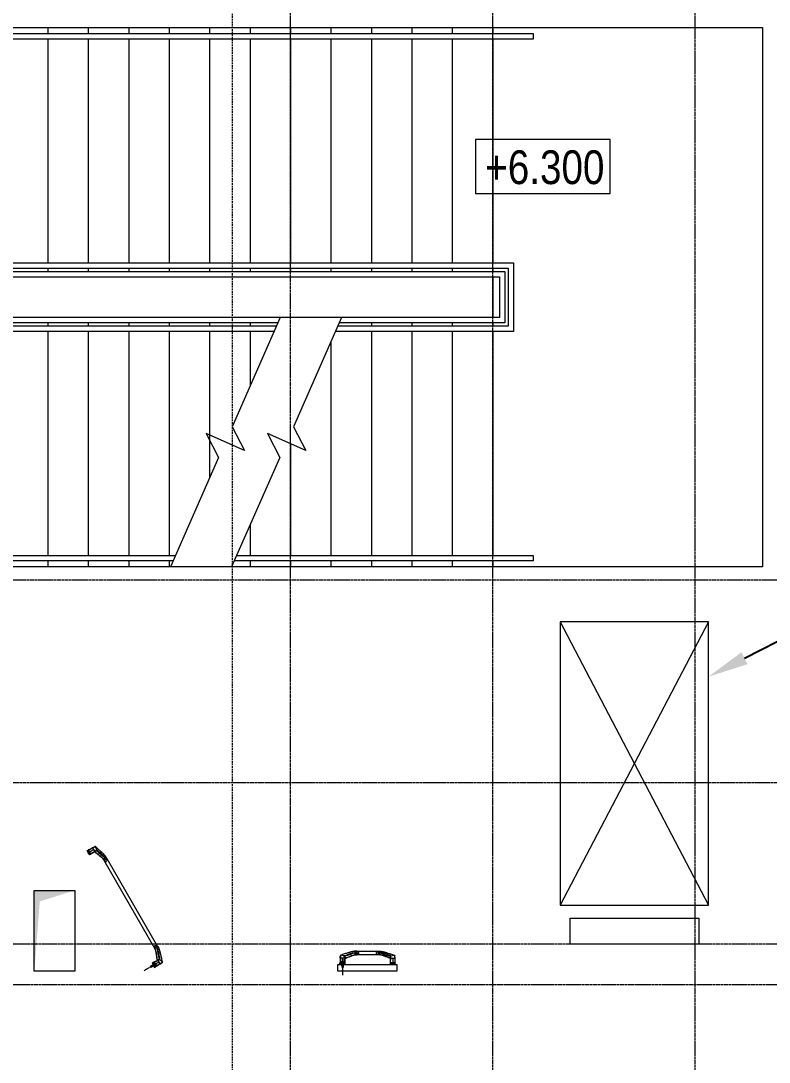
# Model space of a CAD drawing. Header units: millimetres. Extents: x -231292 to 573618, y -153144 to 564035.
# Drawn here: x -161675 to -156125, y 166621 to 174345 of the extents above; entities that cross this region are included whole.
import ezdxf
from ezdxf import colors
from ezdxf.entities.mleader import LeaderData, LeaderLine
from ezdxf.enums import TextEntityAlignment as Align
from ezdxf.math import Vec2, Vec3

# ---------------------------------------------------------------- set-up
doc = ezdxf.new("R2010")
doc.units = ezdxf.units.MM
for name, pattern in [('CENTER2', [28.575, 19.05, -3.175, 3.175, -3.175]), ('CENTERLINE', [30, 12, -1.5, 3, -1.5, 12]), ('DASHED', [19.05, 12.7, -6.35]), ('HIDDEN', [9.525, 6.35, -3.175])]:
    doc.linetypes.add(name, pattern=pattern)
doc.layers.get('0').update_dxf_attribs({"color": 250})
for name, color, linetype, lineweight in [('АИ_Текст', 250, 'Continuous', 13), ('АР_Двери_внутренние_антипаника', 250, 'Continuous', 0), ('АР_Отметка', 7, 'Continuous', 13), ('АР_Разрезы марка', 250, 'Continuous', 13), ('АР_Ф_ЛК', 250, 'Continuous', 5), ('ОВ_Шахты', 250, 'Continuous', 5), ('РД_Оси_100', 250, 'Continuous', 0), ('ТХ_Оборудование', 250, 'Continuous', 9)]:
    doc.layers.add(name, color=color, linetype=linetype, lineweight=lineweight)
doc.layers.add('АР_Делит', color=250, linetype='Continuous', lineweight=0, plot=False)
doc.styles.add('Arial_Narrow_08', font='ARIALN.TTF', dxfattribs={"width": 0.8})
doc.styles.add('style1', font='ARIALN.TTF')

# ---------------------------------------------------------------- blocks, each defined once
blk = doc.blocks.new('СОШ_2200_АР_ОСИ_М100_28.05.24')
at = {"layer": 'РД_Оси_100', "linetype": 'CENTER2'}
for p, q in [((63600, -6155), (63600, 139938.679)), ((65100, -6155), (65100, 139938.679)), ((62100, -6155), (62100, 73302.739)), ((71363.995, 15000), (33000, 15000)), ((33000, 13500), (85055, 13500))]:
    blk.add_line(p, q, dxfattribs=at)
for points in [[(85055, 12300), (33500, 12300), (33000, 12450)], [(85055, 12000), (33500, 12000), (33000, 11850)]]:
    blk.add_lwpolyline(points, dxfattribs=at)
blk = doc.blocks.new('otv')
at = {"linetype": 'Continuous'}
blk.add_lwpolyline([(0, -1), (0, 0), (1, 0), (1, -1)], close=True, dxfattribs=at)
blk.add_solid([(0, -1), (0, 0), (0.135, -0.137), (1, 0)], dxfattribs=at)
blk = doc.blocks.new('ЛК_4000х8500_2эт')
at = {"color": 5}
for points in [[(6300, 3915), (2100, 3915), (2100, 3955), (6600, 3955), (6600, 3915), (6300, 3915)], [(3928.6, 45), (2100, 45), (2100, 85), (3946.2, 85)], [(4401.1, 85), (6600, 85), (6600, 45), (4383.4, 45)]]:
    blk.add_lwpolyline(points, dxfattribs=at)
at = {"layer": 'АР_Делит'}
blk.add_lwpolyline([(-200, 4000), (8300, 4000), (8300, 0), (-200, 0)], close=True, dxfattribs=at)
at = {"layer": 'АР_Ф_ЛК', "color": 5}
for p, q in [((2400, 4000), (2400, 3955)), ((2700, 4000), (2700, 3955)), ((3000, 4000), (3000, 3955)), ((3300, 4000), (3300, 3955)), ((3600, 4000), (3600, 3955)), ((3900, 4000), (3900, 3955)), ((4200, 4000), (4200, 3955)), ((4500, 4000), (4500, 3955)), ((4800, 4000), (4800, 3955)), ((5100, 4000), (5100, 3955)), ((5400, 4000), (5400, 3955)), ((5700, 4000), (5700, 3955)), ((6000, 4000), (6000, 3955)), ((6300, 4000), (6300, 3955)), ((2400, 3915), (2400, 2255)), ((2700, 3915), (2700, 2255)), ((3000, 3915), (3000, 2255)), ((3300, 3915), (3300, 2255)), ((3600, 3915), (3600, 2255)), ((3900, 3915), (3900, 2255)), ((4200, 3915), (4200, 2255)), ((4500, 3915), (4500, 2255)), ((4800, 3915), (4800, 2255)), ((5100, 3915), (5100, 2255)), ((5400, 3915), (5400, 2255)), ((5700, 3915), (5700, 2255)), ((6000, 3915), (6000, 2255)), ((6300, 3915), (6300, 2255)), ((2400, 2215), (2400, 2190)), ((2700, 2215), (2700, 2190)), ((3000, 2215), (3000, 2190)), ((3300, 2215), (3300, 2190)), ((3600, 2215), (3600, 2190)), ((3900, 2215), (3900, 2190)), ((4200, 2215), (4200, 2190)), ((4500, 2215), (4500, 2190)), ((4800, 2215), (4800, 2190)), ((5100, 2215), (5100, 2190)), ((5400, 2215), (5400, 2190)), ((5700, 2215), (5700, 2190)), ((6000, 2215), (6000, 2190)), ((6300, 2215), (6300, 2190)), ((2400, 2150), (2400, 1850)), ((6300, 2150), (6300, 1850)), ((2400, 1810), (2400, 1785)), ((2700, 1810), (2700, 1785)), ((3000, 1810), (3000, 1785)), ((3300, 1810), (3300, 1785)), ((3600, 1810), (3600, 1785)), ((3900, 1810), (3900, 1785)), ((4200, 1810), (4200, 1785)), ((4500, 1810), (4500, 1785)), ((5400, 1810), (5400, 1785)), ((5700, 1810), (5700, 1785)), ((6000, 1810), (6000, 1785)), ((6300, 1810), (6300, 1785)), ((2400, 1745), (2400, 85)), ((2700, 1745), (2700, 85)), ((3000, 1745), (3000, 85)), ((3300, 1745), (3300, 85)), ((3600, 1745), (3600, 85)), ((3900, 1745), (3900, 85)), ((4200, 1745), (4200, 660.7)), ((4500, 1745), (4500, 1341.4)), ((5400, 1745), (5400, 85)), ((5700, 1745), (5700, 85)), ((6000, 1745), (6000, 85)), ((6300, 1745), (6300, 85)), ((5100, 1670.8), (5100, 85)), ((4800, 912.3), (4800, 85)), ((4500, 309.5), (4500, 85)), ((2400, 45), (2400, 0)), ((2700, 45), (2700, 0)), ((3000, 45), (3000, 0)), ((3300, 45), (3300, 0)), ((3600, 45), (3600, 0)), ((3900, 45), (3900, 0)), ((4500, 45), (4500, 0)), ((4800, 45), (4800, 0)), ((5100, 45), (5100, 0)), ((5400, 45), (5400, 0)), ((5700, 45), (5700, 0)), ((6000, 45), (6000, 0)), ((6300, 45), (6300, 0))]:
    blk.add_line(p, q, dxfattribs=at)
at = {"layer": 'АР_Ф_ЛК'}
for points in [[(6300, 3085, 0, 150, 0), (5833.8, 3085, 0, 0, 0), (2400, 3085, 0, 0, 0)], [(2400, 915, 0, 150, 0), (2866.2, 915, 0, 0, 0), (4200, 915, 0, 0, 0)], [(4921.5, 915, 0, 150, 0), (5387.8, 915, 0, 0, 0), (6300, 915, 0, 0, 0)]]:
    blk.add_lwpolyline(points, format="xyseb", dxfattribs=at)
at = {"layer": 'АР_Ф_ЛК', "color": 5}
for points in [[(4677.9, 1745), (2245, 1745), (2245, 2255), (6455, 2255), (6455, 1745), (5132.7, 1745)], [(4695.5, 1785), (2285, 1785), (2285, 2215), (6415, 2215), (6415, 1785), (5150.3, 1785)], [(4706.5, 1810), (2310, 1810), (2310, 2190), (6390, 2190), (6390, 1810), (5161.3, 1810)]]:
    blk.add_lwpolyline(points, dxfattribs=at)
for points in [[(2350, 2150), (6350, 2150), (6350, 1850), (2350, 1850)], [(2400, 2150), (6300, 2150), (6300, 1850), (2400, 1850)]]:
    blk.add_lwpolyline(points, close=True, dxfattribs=at)
at = {"layer": 'АР_Ф_ЛК', "lineweight": 0}
for points in [[(4724.2, 1850), (4366.9, 1039.4), (4459.5, 862), (4173.5, 988), (4266.1, 810.6), (3908.8, 0)], [(5179, 1850), (4821.7, 1039.4), (4914.3, 862), (4628.3, 988), (4720.9, 810.6), (4363.6, 0)]]:
    blk.add_lwpolyline(points, dxfattribs=at)
blk = doc.blocks.new('Отметка_план')
at = {"color": 7}
blk.add_lwpolyline([(0, 0), (10, 0), (10, 4), (0, 4)], close=True, dxfattribs=at)
at = {"style": 'Arial_Narrow_08', "width": 0.8}
blk.add_attdef('OTMG', text='', height=2.5, dxfattribs=at).set_placement((9.062, 0.702), align=Align.RIGHT)
blk = doc.blocks.new('UUNEW01NEW00')
at = {"layer": 'АР_Двери_внутренние_антипаника', "color": 1, "linetype": 'Continuous'}
for p, q in [((-9.3, 0.2), (-14.4, -1.5)), ((-9.2, 0.8), (-9.3, 0.2)), ((-9.3, -0.1), (-9.3, 0.2)), ((-9.2, 0.2), (-9.3, 0.2)), ((-9.1, 1), (-9.2, 0.8)), ((-8.9, 0.5), (-9.2, 0.2)), ((-9.1, 19.3), (-8.9, 19.4)), ((-9.1, 19.3), (-9, 18.8)), ((-9, 1.2), (-9.1, 1)), ((-9, 18.8), (-8.8, 18.6)), ((-8.8, 1.3), (-9, 1.2)), ((-8.9, 19.4), (-8.5, 19.5)), ((-8.7, 0.8), (-8.9, 0.5)), ((-8.8, 18.6), (-8.6, 18.4)), ((-8.6, 0.9), (-8.7, 0.8)), ((-8.6, 18.4), (-8.4, 18.2)), ((-8.6, 1), (-8.6, 0.9)), ((-8.5, 1), (-8.6, 1)), ((-8.5, 19.5), (-8.2, 19.5)), ((-8.4, 0.8), (-8.5, 1.5)), ((-8.4, 1.3), (-8.5, 1)), ((-8.4, 18.2), (-8.1, 18.1)), ((-8.4, 1.4), (-8.4, 0.4)), ((-8.3, 0.5), (-8.4, 0.8)), ((-8.4, 0.4), (-8.4, -0.4)), ((-8.4, 0.4), (-8.3, 0.4)), ((-8.1, 0.2), (-8.3, 0.5)), ((-8.2, 19.5), (-7.8, 19.6)), ((-8.1, 18.1), (-7.6, 18)), ((-7.8, 0.1), (-8.1, 0.2)), ((-7.8, 19.6), (-7.5, 19.6)), ((-7.4, 0), (-7.8, 0.1)), ((-7.5, 18.3), (-7.6, 18.2)), ((-7.6, 18.2), (-7.6, 18)), ((-7.6, 18), (-7.6, 16.2)), ((-7.6, 16.2), (-7.6, 14.1)), ((-7.6, 14.1), (-7.6, 12.2)), ((-7.6, 12.2), (-7.6, 9.8)), ((-7.6, 9.8), (-7.6, 7.8)), ((-7.6, 7.8), (-7.6, 6.2)), ((-7.6, 6.2), (-7.6, 4.7)), ((-7.6, 4.7), (-7.5, 3.2)), ((-7.5, 19.6), (-7.1, 19.6)), ((-7.4, 18.3), (-7.5, 18.3)), ((-7.5, 3.2), (-7.5, 1.6)), ((-7.5, 1.6), (-7.4, 0)), ((-7.5, 0), (-7.5, 0)), ((-7.5, 0), (-7.3, 0)), ((-7.3, 18.3), (-7.4, 18.3)), ((-7.4, 0), (7.4, 0)), ((-7.2, 18.3), (-7.3, 18.3)), ((-7.3, 0), (7.3, 0)), ((-7.1, 18.3), (-7.2, 18.3)), ((-7.1, 24), (-7.1, 19.6)), ((-7.1, 19.6), (7.1, 19.6)), ((-7.1, 19.6), (-7.1, 18.3)), ((7.1, 18.3), (-7.1, 18.3)), ((-3.5, 16), (-4.6, 16.4)), ((-4.6, 16.4), (-4.6, 16.3)), ((-3.5, 15.9), (-4.6, 16.3)), ((-4.6, 16.3), (-3.8, 14.8)), ((-3.8, 14.8), (-3.3, 14.8)), ((-3, 14.7), (-3.8, 14.7)), ((-3.8, 14.7), (-3.8, 14.6)), ((-3, 14.6), (-3.8, 14.6)), ((-3.8, 14.6), (-3.8, 13.7)), ((-3.8, 13.7), (-3, 13.7)), ((-3.3, 14.8), (-3.6, 15.5)), ((-3.6, 15.5), (-2.7, 15.3)), ((-3.3, 14.9), (-3.6, 15.5)), ((-2.3, 15.7), (-3.5, 16)), ((-2.3, 15.6), (-3.5, 15.9)), ((-3.1, 14.4), (-3.4, 14.4)), ((-3.4, 14.4), (-3.4, 13.9)), ((-3.4, 14), (-3.1, 14)), ((-3.4, 13.9), (-3.1, 13.9)), ((-3.3, 14.9), (-3.3, 14.8)), ((-3, 14.4), (-3.1, 14.4)), ((-3.1, 14), (-3.1, 13.9)), ((-3.1, 14), (-3, 14)), ((-3.1, 13.9), (-3, 13.9)), ((-3, 14.7), (-3, 14.6)), ((-2.9, 14.7), (-3, 14.7)), ((-2.9, 14.6), (-3, 14.6)), ((-2.9, 14.4), (-3, 14.4)), ((-3, 14.4), (-3, 14.4)), ((-3, 14.4), (-3, 14.4)), ((-3, 14), (-3, 14)), ((-3, 14), (-3, 14)), ((-3, 14), (-2.9, 14)), ((-3, 13.9), (-3, 13.9)), ((-3, 13.9), (-3, 13.9)), ((-3, 13.9), (-2.9, 13.9)), ((-3, 13.7), (-2.9, 13.7)), ((-2.8, 14.7), (-2.9, 14.7)), ((-2.9, 14.7), (-2.9, 14.7)), ((-2.8, 14.5), (-2.9, 14.6)), ((-2.9, 14.6), (-2.9, 14.6)), ((-2.9, 14.3), (-2.9, 14.4)), ((-2.9, 14.3), (-2.9, 14.3)), ((-2.9, 14.3), (-2.9, 14.3)), ((-2.9, 14.3), (-2.9, 14.3)), ((-2.9, 14), (-2.9, 14.3)), ((-2.9, 14.1), (-2.9, 14)), ((-2.9, 14), (-2.9, 14.1)), ((-2.9, 14.1), (-2.9, 14.1)), ((-2.9, 14.1), (-2.9, 14.1)), ((-2.9, 14.1), (-2.9, 14.1)), ((-2.9, 14), (-2.9, 14)), ((-2.9, 13.9), (-2.9, 14)), ((-2.9, 14), (-2.9, 14)), ((-2.9, 14), (-2.9, 14)), ((-2.9, 13.9), (-2.9, 13.9)), ((-2.9, 13.9), (-2.9, 13.9)), ((-2.9, 13.7), (-2.8, 13.7)), ((-2.7, 14.6), (-2.8, 14.7)), ((-2.7, 14.5), (-2.8, 14.5)), ((-2.8, 13.7), (-2.8, 13.8)), ((-2.8, 13.8), (-2.7, 13.8)), ((-2.7, 15.3), (-1.7, 15.1)), ((-2.6, 14.6), (-2.7, 14.6)), ((-2.6, 14.5), (-2.7, 14.5)), ((-2.7, 13.8), (-2.6, 13.8)), ((-2.6, 14.5), (-2.6, 14.6)), ((-2.6, 14.6), (-2.6, 14.6)), ((-2.6, 14.4), (-2.6, 14.5)), ((-2.5, 14.5), (-2.6, 14.5)), ((-2.5, 14.4), (-2.6, 14.4)), ((-2.6, 14.4), (-2.6, 14.4)), ((-2.6, 13.8), (-2.6, 13.9)), ((-2.6, 13.9), (-2.5, 13.9)), ((-2.5, 14.4), (-2.5, 14.5)), ((-2.5, 14.4), (-2.5, 14.3)), ((-2.5, 14.3), (-2.5, 14.4)), ((-2.5, 14), (-2.5, 14.3)), ((-2.5, 13.9), (-2.5, 14)), ((-1, 15.5), (-2.3, 15.7)), ((-1, 15.4), (-2.3, 15.6)), ((-2.2, 14.5), (-2.3, 14.5)), ((-2.3, 14.5), (-2.3, 14.4)), ((-2.3, 14.4), (-2.3, 14.3)), ((-2.2, 14.4), (-2.3, 14.4)), ((-2.3, 14.4), (-2.3, 14.3)), ((-2.3, 14.3), (-2.3, 14)), ((-2.3, 14), (-2.3, 13.9)), ((-2.3, 13.9), (-2.3, 13.9)), ((-2.3, 13.9), (-2.2, 13.8)), ((-2.1, 14.6), (-2.2, 14.6)), ((-2.2, 14.6), (-2.2, 14.5)), ((-2.1, 14.5), (-2.2, 14.5)), ((-2.2, 14.5), (-2.2, 14.4)), ((-2.2, 13.8), (-2.2, 13.8)), ((-2.2, 13.8), (-2.1, 13.8)), ((-2, 14.7), (-2.1, 14.6)), ((-2, 14.6), (-2.1, 14.5)), ((-2.1, 14.6), (-2.1, 14.6)), ((-2.1, 14.5), (-2.1, 14.5)), ((-2.1, 13.8), (-2, 13.7)), ((-1.9, 14.7), (-2, 14.7)), ((-1.9, 14.6), (-2, 14.6)), ((-2, 13.7), (-2, 13.7)), ((-2, 13.7), (-1.9, 13.7)), ((-1.8, 14.7), (-1.9, 14.7)), ((-1.8, 14.6), (-1.9, 14.6)), ((-1.8, 14.4), (-1.9, 14.4)), ((-1.9, 14.4), (-1.9, 14.3)), ((-1.9, 14.3), (-1.9, 14)), ((-1.9, 14.3), (-1.9, 14.3)), ((-1.9, 14.3), (-1.9, 14.3)), ((-1.9, 14.3), (-1.9, 14.3)), ((-1.9, 14.1), (-1.9, 14.1)), ((-1.9, 14.1), (-1.9, 14.1)), ((-1.9, 14.1), (-1.9, 14.1)), ((-1.9, 14.1), (-1.8, 14)), ((-1.9, 14), (-1.9, 14)), ((-1.9, 14), (-1.9, 14)), ((-1.9, 14), (-1.9, 13.9)), ((-1.9, 13.9), (-1.8, 13.9)), ((-1.9, 13.7), (-1.8, 13.7)), ((-1.8, 14.7), (-1.8, 14.6)), ((-1.5, 14.7), (-1.8, 14.7)), ((-1.5, 14.6), (-1.8, 14.6)), ((-1.7, 14.4), (-1.8, 14.4)), ((-1.8, 14.4), (-1.8, 14.4)), ((-1.8, 14.4), (-1.8, 14.4)), ((-1.8, 14), (-1.8, 14)), ((-1.8, 14), (-1.8, 14)), ((-1.8, 14), (-1.7, 14)), ((-1.8, 13.9), (-1.8, 13.9)), ((-1.8, 13.9), (-1.8, 13.9)), ((-1.8, 13.9), (-1.7, 13.9)), ((-1.8, 13.7), (-1.5, 13.7)), ((-1.7, 15.1), (-0.7, 15)), ((-1.7, 14.4), (-1.7, 14.4)), ((-1.6, 14.4), (-1.7, 14.4)), ((-1.7, 14), (-1.7, 13.9)), ((-1.7, 14), (-1.7, 14)), ((-1.7, 14), (-1.6, 14)), ((-1.7, 13.9), (-1.6, 13.9)), ((-1.7, 13.9), (-1.7, 13.9)), ((-1.5, 14.4), (-1.6, 14.4)), ((-1.6, 14.4), (-1.6, 14.4)), ((-1.6, 14), (-1.6, 13.9)), ((-1.6, 14), (-1.6, 14)), ((-1.6, 14), (-1.5, 14)), ((-1.6, 13.9), (-1.6, 13.9)), ((-1.6, 13.9), (-1.5, 13.9)), ((-1.5, 14.7), (-1.5, 14.6)), ((-1.4, 14.7), (-1.5, 14.7)), ((-1.4, 14.6), (-1.5, 14.6)), ((-1.4, 14.3), (-1.5, 14.4)), ((-1.5, 14.4), (-1.5, 14.4)), ((-1.5, 14.4), (-1.5, 14.4)), ((-1.5, 14), (-1.4, 14.1)), ((-1.5, 14), (-1.5, 14)), ((-1.5, 14), (-1.5, 14)), ((-1.5, 14), (-1.5, 14)), ((-1.5, 13.9), (-1.5, 13.9)), ((-1.5, 13.9), (-1.5, 13.9)), ((-1.5, 13.9), (-1.5, 13.9)), ((-1.5, 13.9), (-1.4, 13.9)), ((-1.5, 13.7), (-1.4, 13.7)), ((-1.3, 14.7), (-1.4, 14.7)), ((-1.3, 14.6), (-1.4, 14.6)), ((-1.4, 14.3), (-1.4, 14.3)), ((-1.4, 14.3), (-1.4, 14.3)), ((-1.4, 14.3), (-1.4, 14.3)), ((-1.4, 14), (-1.4, 14.3)), ((-1.4, 14.1), (-1.4, 14)), ((-1.4, 14.1), (-1.4, 14.1)), ((-1.4, 14.1), (-1.4, 14.1)), ((-1.4, 14.1), (-1.4, 14.1)), ((-1.4, 13.9), (-1.4, 14)), ((-1.4, 14), (-1.4, 14)), ((-1.4, 14), (-1.4, 14)), ((-1.4, 13.7), (-1.3, 13.7)), ((-1.2, 14.6), (-1.3, 14.7)), ((-1.3, 14.7), (-1.3, 14.7)), ((-1.3, 14.5), (-1.3, 14.6)), ((-1.2, 14.5), (-1.3, 14.5)), ((-1.3, 13.7), (-1.2, 13.8)), ((-1.1, 14.6), (-1.2, 14.6)), ((-1.1, 14.5), (-1.2, 14.5)), ((-1.2, 13.8), (-1.2, 13.8)), ((-1.2, 13.8), (-1.1, 13.8)), ((-1.1, 14.5), (-1.1, 14.6)), ((-1.1, 14.6), (-1.1, 14.6)), ((-1.1, 14.4), (-1.1, 14.5)), ((-1, 14.5), (-1.1, 14.5)), ((-1, 14.4), (-1.1, 14.4)), ((-1.1, 14.4), (-1.1, 14.4)), ((-1.1, 13.8), (-1.1, 13.9)), ((-1.1, 13.9), (-1, 13.9)), ((0, 16.5), (-1, 15.5)), ((0, 16.4), (-1, 15.4)), ((-1, 15.5), (-1, 15.4)), ((-1, 14.4), (-1, 14.5)), ((-1, 14.3), (-1, 14.4)), ((-1, 14.4), (-1, 14.3)), ((-1, 14), (-1, 14.3)), ((-1, 13.9), (-1, 14)), ((0, 14.7), (-0.8, 14.7)), ((-0.8, 14.7), (-0.8, 14.6)), ((0, 14.6), (-0.8, 14.6)), ((-0.8, 14.6), (-0.8, 13.7)), ((-0.8, 13.7), (-0.4, 13.7)), ((-0.7, 15), (0, 15.7)), ((-0.1, 14.4), (-0.4, 14.4)), ((-0.4, 14.4), (-0.4, 14.2)), ((-0.4, 14.3), (-0.1, 14.3)), ((-0.4, 14.2), (-0.1, 14.2)), ((-0.4, 14.1), (-0.2, 14.1)), ((-0.4, 13.7), (-0.4, 14.1)), ((-0.2, 14.1), (0, 13.7)), ((0, 14.4), (-0.1, 14.4)), ((-0.1, 14.4), (-0.1, 14.4)), ((-0.1, 14.4), (-0.1, 14.4)), ((-0.1, 14.3), (-0.1, 14.2)), ((-0.1, 14.3), (-0.1, 14.3)), ((-0.1, 14.3), (-0.1, 14.3)), ((-0.1, 14.3), (0, 14.3)), ((-0.1, 14.2), (-0.1, 14.2)), ((-0.1, 14.2), (-0.1, 14.2)), ((-0.1, 14.2), (0, 14.2)), ((0, 16.5), (0, 16.4)), ((1, 15.5), (0, 16.5)), ((1, 15.4), (0, 16.4)), ((0, 15.7), (0.7, 15)), ((0, 14.7), (0, 14.6)), ((0.1, 14.7), (0, 14.7)), ((0.1, 14.6), (0, 14.6)), ((0, 14.3), (0, 14.4)), ((0, 14.4), (0, 14.4)), ((0, 14.3), (0, 14.4)), ((0, 14.4), (0, 14.4)), ((0, 14.4), (0, 14.4)), ((0, 14.4), (0, 14.4)), ((0, 14.4), (0, 14.4)), ((0, 14.3), (0, 14.3)), ((0, 14.3), (0, 14.3)), ((0, 14.3), (0, 14.3)), ((0, 14.2), (0, 14.3)), ((0, 14.3), (0, 14.3)), ((0, 14.3), (0, 14.3)), ((0, 14.3), (0, 14.3)), ((0, 14.2), (0, 14.2)), ((0, 14.2), (0, 14.2)), ((0, 13.7), (0.5, 13.7)), ((0.2, 14.7), (0.1, 14.7)), ((0.2, 14.6), (0.1, 14.6)), ((0.3, 14.6), (0.2, 14.7)), ((0.2, 14.7), (0.2, 14.7)), ((0.2, 14.5), (0.2, 14.6)), ((0.3, 14.5), (0.2, 14.5)), ((0.5, 13.7), (0.2, 14.1)), ((0.2, 14.1), (0.3, 14.1)), ((0.4, 14.6), (0.3, 14.6)), ((0.4, 14.5), (0.3, 14.5)), ((0.3, 14.1), (0.4, 14.2)), ((0.3, 14.1), (0.3, 14.1)), ((0.5, 13.8), (0.3, 14.1)), ((0.4, 14.5), (0.4, 14.6)), ((0.4, 14.6), (0.4, 14.6)), ((0.4, 14.4), (0.4, 14.5)), ((0.4, 14.4), (0.4, 14.5)), ((0.4, 14.5), (0.4, 14.5)), ((0.4, 14.3), (0.4, 14.4)), ((0.4, 14.4), (0.4, 14.4)), ((0.4, 14.4), (0.4, 14.4)), ((0.4, 14.2), (0.4, 14.3)), ((0.4, 14.3), (0.4, 14.3)), ((0.4, 14.2), (0.4, 14.2)), ((0.5, 13.8), (0.5, 13.7)), ((0.7, 15), (1.7, 15.1)), ((0.7, 14.7), (0.7, 14.6)), ((1.4, 14.7), (0.7, 14.7)), ((1.4, 14.6), (0.7, 14.6)), ((0.7, 14.6), (0.7, 13.7)), ((0.7, 13.7), (1.1, 13.7)), ((2.3, 15.7), (1, 15.5)), ((2.3, 15.6), (1, 15.4)), ((1, 15.5), (1, 15.4)), ((1.1, 13.7), (1.1, 14.3)), ((1.1, 14.3), (1.2, 14.3)), ((1.2, 14.3), (1.5, 13.7)), ((1.4, 14.7), (1.4, 14.6)), ((1.6, 14.2), (1.4, 14.7)), ((1.6, 14.1), (1.4, 14.6)), ((1.5, 13.7), (1.8, 13.7)), ((1.6, 14.2), (1.6, 14.1)), ((1.7, 14.2), (1.6, 14.2)), ((1.7, 14.1), (1.6, 14.1)), ((1.7, 15.1), (2.7, 15.3)), ((1.9, 14.7), (1.7, 14.2)), ((1.9, 14.6), (1.7, 14.1)), ((1.7, 14.2), (1.7, 14.1)), ((1.8, 13.7), (2, 14.3)), ((1.9, 14.7), (1.9, 14.6)), ((2.5, 14.7), (1.9, 14.7)), ((2.5, 14.6), (1.9, 14.6)), ((2, 14.3), (2.2, 14.3)), ((2.2, 14.3), (2.2, 13.7)), ((2.2, 13.7), (2.5, 13.7)), ((3.5, 16), (2.3, 15.7)), ((3.5, 15.9), (2.3, 15.6)), ((2.5, 14.7), (2.5, 14.6)), ((2.5, 13.7), (2.5, 14.6)), ((2.7, 15.3), (3.6, 15.5)), ((3.1, 14.7), (2.7, 13.8)), ((3.1, 14.6), (2.7, 13.7)), ((2.7, 13.8), (2.7, 13.7)), ((2.7, 13.7), (3.2, 13.7)), ((3.1, 14.7), (3.1, 14.6)), ((3.9, 14.7), (3.1, 14.7)), ((3.9, 14.6), (3.1, 14.6)), ((3.2, 13.7), (3.2, 13.9)), ((3.2, 13.9), (3.8, 13.9)), ((3.6, 15.5), (3.3, 14.8)), ((3.6, 15.5), (3.3, 14.9)), ((3.3, 14.9), (3.3, 14.8)), ((3.3, 14.8), (3.8, 14.8)), ((3.4, 14.3), (3.3, 14)), ((3.3, 14.1), (3.7, 14.1)), ((3.3, 14), (3.7, 14)), ((3.6, 14.3), (3.4, 14.3)), ((4.6, 16.4), (3.5, 16)), ((4.6, 16.3), (3.5, 15.9)), ((3.7, 14), (3.6, 14.3)), ((3.8, 14.8), (4.6, 16.3)), ((3.8, 13.9), (3.8, 13.7)), ((3.8, 13.7), (4.2, 13.7)), ((3.9, 14.7), (3.9, 14.6)), ((4.2, 13.8), (3.9, 14.7)), ((4.2, 13.7), (3.9, 14.6)), ((4.2, 13.8), (4.2, 13.7)), ((4.6, 16.4), (4.6, 16.3)), ((6.7, -9.4), (7.3, 0)), ((7.1, 19.6), (7.1, 24)), ((7.1, 19.6), (7.1, 18.3)), ((7.1, 19.6), (7.5, 19.6)), ((7.2, 18.3), (7.1, 18.3)), ((7.3, 18.3), (7.2, 18.3)), ((7.5, 18.3), (7.3, 18.3)), ((7.4, 0), (7.5, 2)), ((7.8, 0.1), (7.4, 0)), ((7.5, 19.6), (7.8, 19.6)), ((7.6, 18.2), (7.5, 18.3)), ((7.5, 2), (7.6, 4)), ((7.6, 18), (7.6, 18.2)), ((7.6, 18), (8.1, 18.1)), ((7.6, 16.2), (7.6, 18)), ((7.6, 14.2), (7.6, 16.2)), ((7.6, 12.3), (7.6, 14.2)), ((7.6, 9.9), (7.6, 12.3)), ((7.6, 8), (7.6, 9.9)), ((7.6, 5.9), (7.6, 8)), ((7.6, 4), (7.6, 5.9)), ((7.8, 19.6), (8.2, 19.5)), ((8.1, 0.2), (7.8, 0.1)), ((8.1, 18.1), (8.4, 18.2)), ((8.3, 0.5), (8.1, 0.2)), ((8.2, 19.5), (8.5, 19.5)), ((8.4, 0.8), (8.3, 0.5)), ((8.4, 18.2), (8.6, 18.4)), ((8.5, 19.5), (8.9, 19.4)), ((8.6, 18.4), (8.8, 18.6)), ((8.8, 18.6), (9, 18.8)), ((8.9, 19.4), (9.1, 19.3)), ((9, 18.8), (9.1, 19.3)), ((-52.5, -11.9), (-52.5, -19.8)), ((-52.5, -19.8), (-52.5, -25.1)), ((-52.5, -25.1), (-47.5, -25.1)), ((-47.5, -11.9), (-47.5, -19.8)), ((-47.5, -11.9), (-47.5, -11.9)), ((-47.5, -19.8), (-46, -19.6)), ((-45.9, -19.8), (-47.5, -19.8)), ((-47.5, -19.8), (-47.5, -25.1)), ((-46, -19.6), (-44.5, -19.2)), ((-44.3, -19.8), (-45.9, -19.8)), ((-43.1, -11.4), (-44.5, -11.6)), ((-44.5, -19.2), (-42.9, -18.5)), ((-42.5, -19.7), (-44.3, -19.8)), ((-41.6, -11.2), (-43.1, -11.4)), ((-42.9, -18.5), (-41.3, -17.7)), ((-40.6, -19.6), (-42.5, -19.7)), ((-39.3, -10.7), (-41.6, -11.2)), ((-41.3, -17.7), (-39, -16.7)), ((-37.8, -19.2), (-40.6, -19.6)), ((-36.7, -9.9), (-39.3, -10.7)), ((-39, -16.7), (-36.4, -15.7)), ((-34.9, -18.5), (-37.8, -19.2)), ((-33.8, -8.9), (-36.7, -9.9)), ((-36.4, -15.7), (-33.5, -14.5)), ((-31.9, -17.6), (-34.9, -18.5)), ((-30.7, -7.7), (-33.8, -8.9)), ((-33.5, -14.5), (-30.3, -13.4)), ((-28.7, -16.6), (-31.9, -17.6)), ((-27.2, -6.3), (-30.7, -7.7)), ((-30.3, -13.4), (-26.8, -12.1)), ((-25.2, -15.3), (-28.7, -16.6)), ((-23.3, -4.8), (-27.2, -6.3)), ((-26.8, -12.1), (-22.9, -10.9)), ((-21.4, -13.9), (-25.2, -15.3)), ((-19.1, -3.2), (-23.3, -4.8)), ((-22.9, -10.9), (-18.7, -9.6)), ((-17.3, -12.4), (-21.4, -13.9)), ((-14.4, -1.5), (-19.1, -3.2)), ((-18.7, -9.6), (-14, -8.2)), ((-12.8, -10.8), (-17.3, -12.4)), ((-14, -8.2), (-8.8, -6.6)), ((-7.8, -9.1), (-12.8, -10.8)), ((-9, -3.8), (-9.3, -0.1)), ((-8.8, -6.6), (-9, -3.8)), ((-8.8, -6.6), (-8.8, -6.6)), ((-8.8, -7.3), (-8.8, -6.6)), ((-8.8, -6.6), (-8.7, -6.6)), ((-8.5, -8.1), (-8.8, -7.3)), ((-8.7, -6.6), (-8.6, -6.6)), ((-8.6, -6.6), (-8.4, -6.7)), ((-8.2, -8.7), (-8.5, -8.1)), ((-8.4, -0.4), (-8.3, -0.9)), ((-8.4, -6.7), (-8.1, -6.7)), ((-8.3, -0.9), (-8.3, -1.1)), ((-8.3, -1.1), (-8.3, -1.1)), ((-8.3, -1.2), (-8.2, -1.2)), ((-8.2, -1.2), (-8.2, -1.2)), ((-8.2, -1.2), (-8.2, -1.5)), ((-8.2, -1.5), (-8.2, -1.5)), ((-7.8, -9.1), (-8.2, -8.7)), ((-8.1, -6.7), (-8, -6.6)), ((-8, -7.1), (-8.1, -6.7)), ((-8.1, -6.7), (-8.1, -6.7)), ((-8, -6.6), (-8, -6.6)), ((-8, -6.6), (-7.9, -6.6)), ((-7.6, -7.6), (-8, -7.1)), ((-7.8, -6.9), (-7.9, -6.6)), ((-7.9, -6.6), (-7.9, -6.7)), ((-7.9, -6.7), (-7.9, -6.6)), ((-7.5, -7.2), (-7.8, -6.9)), ((-7.4, -8.9), (-7.8, -9.1)), ((-7.2, -8), (-7.6, -7.6)), ((-7.2, -7.4), (-7.5, -7.2)), ((-7.1, -8.7), (-7.4, -8.9)), ((-7.3, 0), (-7.2, -1.7)), ((-7.2, -1.7), (-7.2, -3.1)), ((-7.2, -3.1), (-7.1, -4.5)), ((-6.9, -7.4), (-7.2, -7.4)), ((-6.7, -8.2), (-7.2, -8)), ((-7.1, -4.5), (-7, -6)), ((-6.7, -8.2), (-7.1, -8.7)), ((-7, -6), (-6.9, -7.4)), ((-6.9, -7.4), (-6.8, -7.5)), ((-6.8, -7.5), (-6.8, -7.5)), ((-6.8, -7.5), (-6.8, -7.6)), ((-6.8, -7.6), (-6.8, -7.6)), ((-6.8, -7.6), (-6.8, -7.6)), ((-6.8, -7.6), (-6.8, -7.6)), ((-6.8, -7.6), (-6.8, -7.6)), ((-6.8, -7.6), (-6.8, -7.6)), ((-6.8, -7.6), (-6.8, -7.6)), ((-6.8, -7.6), (-6.8, -7.6)), ((-6.8, -7.6), (-6.8, -7.6)), ((-6.8, -7.6), (-6.8, -7.6)), ((-6.8, -7.6), (-6.8, -7.6)), ((-6.8, -7.6), (-6.8, -7.6)), ((-6.8, -7.6), (-6.8, -7.6)), ((-6.8, -7.6), (-6.8, -7.6)), ((-6.8, -7.6), (-6.7, -7.8)), ((-6.7, -7.8), (-6.6, -8)), ((-6.6, -8), (-6.7, -8.1)), ((-6.7, -8.1), (-6.7, -8.2)), ((-6.7, -8.2), (5.6, -10.6)), ((5.6, -10.6), (6.3, -10)), ((5.6, -10.6), (6, -10.6)), ((6, -10.6), (6.3, -10.5)), ((6.3, -10), (6.6, -9.7)), ((6.3, -10.5), (6.4, -10.5)), ((6.6, -9.7), (6.7, -9.4)), ((6.7, -9.4), (7.1, -9.3)), ((7.1, -9.3), (7.4, -9.1)), ((7.4, -9.1), (7.6, -8.9)), ((8.3, -0.4), (8.3, -0.3))]:
    blk.add_line(p, q, dxfattribs=at)
at = {"layer": 'АР_Двери_внутренние_антипаника', "color": 40, "linetype": 'Continuous'}
for p, q in [((-8.8, 1.3), (-13.2, -0.1)), ((-9.1, 24), (9.1, 24)), ((-9.1, 19.3), (-9.1, 24)), ((-9, 18.2), (-9.1, 19.3)), ((-9, 17.1), (-9, 18.2)), ((-8.5, 1.5), (-9, 17.1)), ((-8.5, 1.5), (-8.8, 1.3)), ((8.3, 0.5), (8, -3.9)), ((9.1, 24), (9.1, 19.3)), ((-53, -19.5), (-53, -12.4)), ((-53, -24.6), (-53, -19.5)), ((-47.5, -11.9), (-52.5, -11.9)), ((-52.5, -25.1), (-47.5, -25.1)), ((-47.5, -11.9), (-46.3, -11.8)), ((-47.5, -25.1), (-45.1, -25)), ((-45.1, -11.7), (-46.3, -11.8)), ((-44.4, -11.5), (-45.1, -11.7)), ((-45.1, -25), (-44.1, -24.9)), ((-42.2, -11), (-44.4, -11.6)), ((-44.1, -24.9), (-43.6, -24.9)), ((-43.6, -24.9), (-43, -24.8)), ((-43, -24.8), (-42.4, -24.8)), ((-42.4, -24.8), (-41.8, -24.7)), ((-40, -10.4), (-42.2, -11)), ((-41.8, -24.7), (-41.1, -24.6)), ((-41.1, -24.6), (-39.3, -24.3)), ((-38, -9.7), (-40, -10.4)), ((-39.3, -24.3), (-37.6, -23.9)), ((-36.1, -9), (-38, -9.7)), ((-37.6, -23.9), (-36.2, -23.6)), ((-36.2, -23.6), (-35.1, -23.3)), ((-34.2, -8.3), (-36.1, -9)), ((-35.1, -23.3), (-34.2, -23.1)), ((-32.1, -7.5), (-34.2, -8.3)), ((-34.2, -23.1), (-33.1, -22.8)), ((-33.1, -22.8), (-31.7, -22.5)), ((-30.3, -6.7), (-32.1, -7.5)), ((-31.7, -22.5), (-30.1, -22)), ((-28.2, -5.9), (-30.3, -6.7)), ((-30.1, -22), (-28.2, -21.5)), ((-25.9, -4.9), (-28.2, -5.9)), ((-28.2, -21.5), (-26, -20.8)), ((-26, -20.8), (-23.3, -20)), ((-23.3, -3.9), (-25.9, -4.9)), ((-20.4, -2.7), (-23.3, -3.9)), ((-23.3, -20), (-20.2, -19.1)), ((-17, -1.5), (-20.4, -2.7)), ((-20.2, -19.1), (-17.7, -18.3)), ((-17.7, -18.3), (-14.9, -17.4)), ((-13.2, -0.1), (-17, -1.5)), ((-14.9, -17.4), (-11.8, -16.4)), ((-11.8, -16.4), (-8.3, -15.3)), ((-8.3, -15.3), (-4.5, -14.1)), ((-4.5, -14.1), (-0.2, -12.7)), ((-0.2, -12.7), (4.6, -11.2)), ((4.6, -11.2), (5.6, -10.9)), ((5.6, -10.9), (6.4, -10.5)), ((6.4, -10.5), (7.3, -9.6)), ((7.3, -9.6), (7.6, -8.9)), ((7.6, -8.9), (7.7, -8.7)), ((8, -3.9), (7.7, -8.6)), ((7.7, -8.7), (7.7, -8.6))]:
    blk.add_line(p, q, dxfattribs=at)
at = {"layer": 'АР_Двери_внутренние_антипаника', "color": 1, "linetype": 'CENTERLINE'}
blk.add_line((0, 4.4), (0, 26), dxfattribs=at)
at = {"layer": 'АР_Двери_внутренние_антипаника', "color": 1, "linetype": 'HIDDEN'}
for p, q in [((-60.5, -14), (-53, -14)), ((-60.5, -14), (-60.5, -23)), ((-60.5, -23), (-53, -23)), ((-54.5, -17.6), (-54.5, -14.1)), ((-54.5, -14.1), (-53, -14.1)), ((-54.5, -17.6), (-53, -17.6))]:
    blk.add_line(p, q, dxfattribs=at)
at = {"layer": 'АР_Двери_внутренние_антипаника', "color": 1, "linetype": 'Continuous'}
blk.add_arc((490.8, 29.3), 500, 183.3082, 184.1216, dxfattribs=at)
at = {"layer": 'АР_Двери_внутренние_антипаника', "color": 40, "linetype": 'Continuous'}
for centre, radius, start, end in [((-490.9, 27.7), 500, 356.9219, 359.0377), ((-52.5, -12.4), 0.5, 90, 180), ((-52.5, -24.6), 0.5, 180, 270)]:
    blk.add_arc(centre, radius, start, end, dxfattribs=at)
at = {"layer": 'АР_Двери_внутренние_антипаника', "color": 1, "linetype": 'Continuous'}
blk.add_point((0, 0), dxfattribs=at)
blk = doc.blocks.new('66NEW00')
at = {"layer": 'АР_Двери_внутренние_антипаника', "color": 40, "linetype": 'Continuous'}
for p, q in [((9.1, 0), (-9.1, 0)), ((-9.1, 0), (-9.1, -4.7)), ((9.1, -4.7), (9.1, 0)), ((-8.3, -23.5), (-8, -27.9)), ((-8, -27.9), (-7.7, -32.5)), ((-7.7, -32.7), (-7.7, -32.5)), ((-7.6, -32.8), (-7.7, -32.7)), ((-7.3, -33.6), (-7.6, -32.8)), ((-6.4, -34.5), (-7.3, -33.6)), ((-5.6, -34.9), (-6.4, -34.5)), ((-4.6, -35.2), (-5.6, -34.9)), ((0.2, -36.7), (-4.6, -35.2)), ((4.5, -38.1), (0.2, -36.7)), ((8.3, -39.3), (4.5, -38.1)), ((8.5, -22.4), (9, -6.9)), ((8.5, -22.4), (8.8, -22.7)), ((8.8, -22.7), (13.2, -24.1)), ((9, -5.7), (9.1, -4.7)), ((9, -6.9), (9, -5.7)), ((13.2, -24.1), (17, -25.5)), ((17, -25.5), (20.4, -26.7)), ((20.4, -26.7), (23.3, -27.9)), ((23.3, -27.9), (25.9, -28.9)), ((25.9, -28.9), (28.2, -29.9)), ((28.2, -29.9), (30.3, -30.7)), ((30.3, -30.7), (32.1, -31.4)), ((32.1, -31.4), (34.2, -32.3)), ((34.2, -32.3), (36.1, -33)), ((36.1, -33), (38, -33.7)), ((38, -33.7), (40, -34.4)), ((40, -34.4), (42.2, -35)), ((42.2, -35), (44.4, -35.5)), ((44.4, -35.5), (45.1, -35.6)), ((45.1, -35.6), (46.3, -35.8)), ((47.5, -35.8), (46.3, -35.8)), ((47.5, -35.8), (52.5, -35.8)), ((53, -43.4), (53, -36.3)), ((11.8, -40.4), (8.3, -39.3)), ((14.9, -41.4), (11.8, -40.4)), ((17.7, -42.3), (14.9, -41.4)), ((20.2, -43), (17.7, -42.3)), ((23.3, -44), (20.2, -43)), ((26, -44.8), (23.3, -44)), ((28.2, -45.4), (26, -44.8)), ((30.1, -46), (28.2, -45.4)), ((31.7, -46.4), (30.1, -46)), ((33.1, -46.8), (31.7, -46.4)), ((34.2, -47.1), (33.1, -46.8)), ((35.1, -47.3), (34.2, -47.1)), ((36.2, -47.6), (35.1, -47.3)), ((37.6, -47.9), (36.2, -47.6)), ((39.3, -48.2), (37.6, -47.9)), ((41.1, -48.6), (39.3, -48.2)), ((41.8, -48.7), (41.1, -48.6)), ((42.4, -48.7), (41.8, -48.7)), ((43, -48.8), (42.4, -48.7)), ((43.6, -48.9), (43, -48.8)), ((44.1, -48.9), (43.6, -48.9)), ((45.1, -49), (44.1, -48.9)), ((47.5, -49.1), (45.1, -49)), ((52.5, -49.1), (47.5, -49.1)), ((53, -48.6), (53, -43.4))]:
    blk.add_line(p, q, dxfattribs=at)
at = {"layer": 'АР_Двери_внутренние_антипаника', "color": 1, "linetype": 'Continuous'}
for p, q in [((-7.1, -4.4), (-7.1, 0)), ((7.1, 0), (7.1, -4.4)), ((-8.9, -4.6), (-9.1, -4.7)), ((-9, -5.2), (-9.1, -4.7)), ((-8.8, -5.4), (-9, -5.2)), ((-8.5, -4.5), (-8.9, -4.6)), ((-8.6, -5.6), (-8.8, -5.4)), ((-8.4, -5.7), (-8.6, -5.6)), ((-8.2, -4.4), (-8.5, -4.5)), ((-8.1, -5.8), (-8.4, -5.7)), ((-8.4, -23.1), (-8.3, -23.5)), ((-8.3, -23.5), (-8.1, -23.7)), ((-8.3, -24.4), (-8.3, -24.2)), ((-7.8, -4.4), (-8.2, -4.4)), ((-7.6, -5.9), (-8.1, -5.8)), ((-8.1, -23.7), (-7.8, -23.9)), ((-7.5, -4.4), (-7.8, -4.4)), ((-7.8, -23.9), (-7.4, -24)), ((-7.6, -5.8), (-7.5, -5.7)), ((-7.6, -5.9), (-7.6, -5.8)), ((-7.6, -7.7), (-7.6, -5.9)), ((-7.6, -9.8), (-7.6, -7.7)), ((-7.6, -11.7), (-7.6, -9.8)), ((-7.6, -14), (-7.6, -11.7)), ((-7.6, -16), (-7.6, -14)), ((-7.6, -18.1), (-7.6, -16)), ((-7.6, -19.9), (-7.6, -18.1)), ((-7.5, -21.9), (-7.6, -19.9)), ((-7.4, -33.1), (-7.6, -32.8)), ((-7.1, -4.4), (-7.5, -4.4)), ((-7.5, -5.7), (-7.3, -5.7)), ((-7.4, -24), (-7.5, -21.9)), ((7.4, -24), (-7.4, -24)), ((-7.1, -33.3), (-7.4, -33.1)), ((-7.3, -5.7), (-7.2, -5.6)), ((7.3, -24), (-7.3, -24)), ((-6.7, -33.3), (-7.3, -24)), ((-7.2, -5.6), (-7.1, -5.6)), ((7.1, -4.4), (-7.1, -4.4)), ((-7.1, -4.4), (-7.1, -5.6)), ((-7.1, -5.6), (7.1, -5.6)), ((-6.7, -33.3), (-7.1, -33.3)), ((-6.6, -33.7), (-6.7, -33.3)), ((-6.3, -34), (-6.6, -33.7)), ((-6.3, -34.5), (-6.4, -34.4)), ((-5.6, -34.5), (-6.3, -34)), ((-6, -34.6), (-6.3, -34.5)), ((-5.6, -34.5), (-6, -34.6)), ((6.7, -32.2), (-5.6, -34.5)), ((6.7, -31.8), (6.6, -32)), ((6.6, -32), (6.7, -32.1)), ((6.8, -31.6), (6.7, -31.8)), ((6.7, -32.2), (7.2, -32)), ((6.7, -32.1), (6.7, -32.2)), ((6.7, -32.2), (7.1, -32.7)), ((6.9, -31.4), (6.8, -31.5)), ((6.8, -31.5), (6.8, -31.5)), ((6.8, -31.5), (6.8, -31.5)), ((6.8, -31.5), (6.8, -31.6)), ((6.8, -31.6), (6.8, -31.6)), ((6.8, -31.6), (6.8, -31.6)), ((6.8, -31.6), (6.8, -31.6)), ((6.8, -31.6), (6.8, -31.6)), ((6.8, -31.6), (6.8, -31.6)), ((6.8, -31.6), (6.8, -31.6)), ((6.8, -31.6), (6.8, -31.6)), ((6.8, -31.6), (6.8, -31.6)), ((6.8, -31.6), (6.8, -31.6)), ((6.8, -31.6), (6.8, -31.6)), ((6.8, -31.6), (6.8, -31.6)), ((6.8, -31.6), (6.8, -31.6)), ((7, -29.9), (6.9, -31.4)), ((6.9, -31.4), (7.2, -31.3)), ((7.1, -28.5), (7, -29.9)), ((7.1, -4.4), (7.1, -5.6)), ((7.5, -4.4), (7.1, -4.4)), ((7.1, -5.6), (7.2, -5.6)), ((7.2, -27.1), (7.1, -28.5)), ((7.1, -32.7), (7.4, -32.9)), ((7.2, -5.6), (7.3, -5.7)), ((7.3, -24), (7.2, -25.6)), ((7.2, -25.6), (7.2, -27.1)), ((7.2, -31.3), (7.5, -31.2)), ((7.2, -32), (7.6, -31.6)), ((7.3, -5.7), (7.4, -5.7)), ((7.5, -24), (7.3, -24)), ((7.4, -5.7), (7.5, -5.7)), ((7.5, -22.4), (7.4, -24)), ((7.4, -24), (7.8, -23.9)), ((7.4, -32.9), (7.8, -33.1)), ((7.8, -4.4), (7.5, -4.4)), ((7.5, -5.7), (7.6, -5.8)), ((7.6, -19.3), (7.5, -20.8)), ((7.5, -20.8), (7.5, -22.4)), ((7.5, -24), (7.5, -24)), ((7.5, -31.2), (7.8, -30.9)), ((8.1, -5.8), (7.6, -5.9)), ((7.6, -5.8), (7.6, -5.9)), ((7.6, -5.9), (7.6, -7.8)), ((7.6, -7.8), (7.6, -9.9)), ((7.6, -9.9), (7.6, -11.8)), ((7.6, -11.8), (7.6, -14.2)), ((7.6, -14.2), (7.6, -16.2)), ((7.6, -16.2), (7.6, -17.8)), ((7.6, -17.8), (7.6, -19.3)), ((7.6, -31.6), (8, -31.1)), ((8.2, -4.4), (7.8, -4.4)), ((7.8, -23.9), (8.1, -23.7)), ((7.8, -30.9), (7.9, -30.6)), ((7.8, -33.1), (8.2, -32.7)), ((7.8, -33.1), (12.8, -34.8)), ((8, -30.6), (7.9, -30.6)), ((7.9, -30.6), (7.9, -30.6)), ((7.9, -30.6), (7.9, -30.6)), ((8, -31.1), (8.1, -30.6)), ((8.1, -30.6), (8, -30.6)), ((8, -30.6), (8, -30.6)), ((8.4, -5.7), (8.1, -5.8)), ((8.1, -23.7), (8.3, -23.5)), ((8.1, -30.7), (8.1, -30.6)), ((8.4, -30.7), (8.1, -30.7)), ((8.5, -4.5), (8.2, -4.4)), ((8.2, -25.1), (8.2, -25.2)), ((8.3, -25.1), (8.2, -25.1)), ((8.2, -25.2), (8.2, -25.5)), ((8.2, -25.5), (8.2, -25.5)), ((8.2, -32.7), (8.5, -32.1)), ((8.3, -23.5), (8.4, -23.1)), ((8.4, -23.6), (8.3, -23.6)), ((8.4, -24.3), (8.3, -24.8)), ((8.3, -24.8), (8.3, -25.1)), ((8.3, -25.1), (8.3, -25.1)), ((8.6, -5.6), (8.4, -5.7)), ((8.4, -23.1), (8.5, -22.4)), ((8.4, -22.6), (8.5, -22.9)), ((8.4, -22.6), (8.4, -23.6)), ((8.4, -23.6), (8.4, -24.3)), ((8.6, -30.6), (8.4, -30.7)), ((8.9, -4.6), (8.5, -4.5)), ((8.5, -22.9), (8.6, -23)), ((8.5, -32.1), (8.8, -31.3)), ((8.8, -5.4), (8.6, -5.6)), ((8.6, -23), (8.6, -23.1)), ((8.6, -23.1), (8.7, -23.2)), ((8.7, -30.6), (8.6, -30.6)), ((8.7, -23.2), (8.9, -23.4)), ((8.8, -30.6), (8.7, -30.6)), ((9, -5.2), (8.8, -5.4)), ((8.8, -22.7), (9, -22.8)), ((8.8, -30.6), (9, -27.8)), ((14, -32.2), (8.8, -30.6)), ((8.8, -30.6), (8.8, -30.6)), ((8.8, -31.3), (8.8, -30.6)), ((9.1, -4.7), (8.9, -4.6)), ((8.9, -23.4), (9.2, -23.8)), ((9.1, -4.7), (9, -5.2)), ((9, -22.8), (9.1, -22.9)), ((9, -27.8), (9.3, -24)), ((9.1, -22.9), (9.2, -23.2)), ((9.2, -23.2), (9.3, -23.8)), ((9.2, -23.8), (9.3, -23.8)), ((9.3, -23.8), (14.4, -25.5)), ((9.3, -24), (9.3, -23.8)), ((12.8, -34.8), (17.3, -36.4)), ((18.7, -33.6), (14, -32.2)), ((14.4, -25.5), (19.1, -27.2)), ((17.3, -36.4), (21.4, -37.9)), ((22.9, -34.9), (18.7, -33.6)), ((19.1, -27.2), (23.3, -28.8)), ((21.4, -37.9), (25.2, -39.3)), ((26.8, -36.1), (22.9, -34.9)), ((23.3, -28.8), (27.2, -30.3)), ((30.3, -37.3), (26.8, -36.1)), ((27.2, -30.3), (30.7, -31.7)), ((33.5, -38.5), (30.3, -37.3)), ((30.7, -31.7), (33.8, -32.9)), ((36.4, -39.6), (33.5, -38.5)), ((33.8, -32.9), (36.7, -33.9)), ((36.7, -33.9), (39.3, -34.6)), ((39.3, -34.6), (41.6, -35.1)), ((41.6, -35.1), (43.1, -35.4)), ((43.1, -35.4), (44.5, -35.6)), ((47.5, -35.9), (47.5, -43.7)), ((47.5, -35.9), (47.5, -35.9)), ((52.5, -35.9), (52.5, -43.7)), ((25.2, -39.3), (28.7, -40.5)), ((28.7, -40.5), (31.9, -41.6)), ((31.9, -41.6), (34.9, -42.5)), ((34.9, -42.5), (37.8, -43.2)), ((39, -40.7), (36.4, -39.6)), ((37.8, -43.2), (40.6, -43.6)), ((41.3, -41.7), (39, -40.7)), ((40.6, -43.6), (42.5, -43.7)), ((42.9, -42.5), (41.3, -41.7)), ((42.5, -43.7), (44.3, -43.7)), ((44.5, -43.1), (42.9, -42.5)), ((44.3, -43.7), (45.9, -43.7)), ((46, -43.6), (44.5, -43.1)), ((45.9, -43.7), (47.5, -43.7)), ((47.5, -43.7), (46, -43.6)), ((47.5, -43.7), (47.5, -49.1)), ((52.5, -49.1), (47.5, -49.1)), ((52.5, -43.7), (52.5, -49.1))]:
    blk.add_line(p, q, dxfattribs=at)
at = {"layer": 'АР_Двери_внутренние_антипаника', "color": 1, "linetype": 'CENTERLINE'}
blk.add_line((0, -19.6), (0, 2), dxfattribs=at)
at = {"layer": 'АР_Двери_внутренние_антипаника', "color": 1, "linetype": 'HIDDEN'}
for p, q in [((60.5, -38), (53, -38)), ((54.5, -38.1), (53, -38.1)), ((54.5, -41.6), (54.5, -38.1)), ((60.5, -38), (60.5, -47)), ((54.5, -41.6), (53, -41.6)), ((60.5, -47), (53, -47))]:
    blk.add_line(p, q, dxfattribs=at)
at = {"layer": 'АР_Двери_внутренние_антипаника', "color": 40, "linetype": 'Continuous'}
for centre, radius, start, end in [((490.9, 3.7), 500, 180.9623, 183.0781), ((52.5, -36.3), 0.5, 0, 90), ((52.5, -48.6), 0.5, 270, 0)]:
    blk.add_arc(centre, radius, start, end, dxfattribs=at)
at = {"layer": 'АР_Двери_внутренние_антипаника', "color": 1, "linetype": 'Continuous'}
blk.add_arc((-490.8, 5.3), 500, 355.8784, 356.6918, dxfattribs=at)
blk.add_point((0, 0), dxfattribs=at)
blk = doc.blocks.new('*U826')
at = {"layer": 'АР_Двери_внутренние_антипаника', "color": 40, "linetype": 'Continuous'}
for p, q in [((858.3, 97.1), (106, 97.1)), ((-4.5, 0), (-4.5, -22.2)), ((4.5, 0), (4.5, -22.2)), ((858.3, 72.7), (106, 72.7))]:
    blk.add_line(p, q, dxfattribs=at)
at = {"layer": 'АР_Двери_внутренние_антипаника', "color": 1, "linetype": 'HIDDEN'}
for p, q in [((4.5, 7.5), (-4.5, 7.5)), ((-4.5, 0), (-4.5, 7.5)), ((4.5, 0), (4.5, 7.5))]:
    blk.add_line(p, q, dxfattribs=at)
at = {"layer": 'АР_Двери_внутренние_антипаника', "color": 1, "linetype": 'Continuous'}
for p, q in [((-1.4, -22.2), (-3.7, 0)), ((3.7, 0), (1.4, -22.2))]:
    blk.add_line(p, q, dxfattribs=at)
at = {"layer": 'АР_Двери_внутренние_антипаника', "color": 1, "linetype": 'CENTERLINE'}
blk.add_line((0, -4), (0, -79.7), dxfattribs=at)
at = {"layer": 'АР_Двери_внутренние_антипаника', "xscale": 2, "yscale": 2, "zscale": 2, "rotation": 180}
for name, p in [('UUNEW01NEW00', (0, 47.9)), ('66NEW00', (964.3, 0))]:
    blk.add_blockref(name, p, dxfattribs=at)
blk = doc.blocks.new('*U767')
at = {"layer": 'АР_Двери_внутренние_антипаника', "color": 40, "linetype": 'Continuous'}
for p, q in [((267, 97.1), (106, 97.1)), ((-4.5, 0), (-4.5, -22.2)), ((4.5, 0), (4.5, -22.2)), ((267, 72.7), (106, 72.7))]:
    blk.add_line(p, q, dxfattribs=at)
at = {"layer": 'АР_Двери_внутренние_антипаника', "color": 1, "linetype": 'HIDDEN'}
for p, q in [((4.5, 7.5), (-4.5, 7.5)), ((-4.5, 0), (-4.5, 7.5)), ((4.5, 0), (4.5, 7.5))]:
    blk.add_line(p, q, dxfattribs=at)
at = {"layer": 'АР_Двери_внутренние_антипаника', "color": 1, "linetype": 'Continuous'}
for p, q in [((-1.4, -22.2), (-3.7, 0)), ((3.7, 0), (1.4, -22.2))]:
    blk.add_line(p, q, dxfattribs=at)
at = {"layer": 'АР_Двери_внутренние_антипаника', "color": 1, "linetype": 'CENTERLINE'}
blk.add_line((0, -4), (0, -79.7), dxfattribs=at)
at = {"layer": 'АР_Двери_внутренние_антипаника', "xscale": 2, "yscale": 2, "zscale": 2, "rotation": 180}
for name, p in [('UUNEW01NEW00', (0, 47.9)), ('66NEW00', (373, 0))]:
    blk.add_blockref(name, p, dxfattribs=at)

msp = doc.modelspace()

# ---------------------------------------------------------------- linework, layer by layer
at = {"layer": 'АР_Двери_внутренние_антипаника', "lineweight": 0}
msp.add_lwpolyline([(-159324.955, 167345.168), (-158885.863, 167345.168), (-158885.863, 167295.168), (-159324.955, 167295.168)], close=True, dxfattribs=at)
at = {"layer": 'АР_Разрезы марка', "linetype": 'DASHED', "lineweight": 0}
msp.add_lwpolyline([(-160104.636, 153601.967), (-160104.636, 221653.666), (-158709.843, 221653.666), (-158709.843, 258796.154), (-166117.488, 258796.154), (-166117.488, 289012.97)], dxfattribs=at)
at = {"layer": 'ТХ_Оборудование'}
for p, q in [((-157674.956, 169886.502), (-156574.956, 167786.502)), ((-156574.956, 169886.502), (-157674.956, 167786.502))]:
    msp.add_line(p, q, dxfattribs=at)
for points in [[(-156574.956, 169886.502), (-157674.956, 169886.502), (-157674.956, 167786.502), (-156574.956, 167786.502)], [(-161574.956, 167295.168), (-161574.956, 167895.168), (-161274.956, 167895.168), (-161274.956, 167295.168)], [(-157599.655, 167689.385), (-156646.701, 167689.385), (-156646.701, 167495.168), (-157599.655, 167495.168)]]:
    msp.add_lwpolyline(points, close=True, dxfattribs=at)

# ---------------------------------------------------------------- block references
at = {"layer": 'АР_Двери_внутренние_антипаника', "color": 4, "lineweight": 30, "ltscale": 2, "xscale": -1, "rotation": 300.0000002370451}
msp.add_blockref('*U826', (-160692.438, 167338.882), dxfattribs=at)
at = {"layer": 'АР_Двери_внутренние_антипаника', "color": 4, "lineweight": 30, "ltscale": 2, "rotation": 1.580570673855513e-05}
msp.add_blockref('*U767', (-159289.956, 167345.168), dxfattribs=at)
at = {"layer": 'АР_Отметка'}
ref = msp.add_blockref('Отметка_план', (-158304.065, 173064.549), dxfattribs=dict(at, xscale=100, yscale=100, zscale=100))
ref.add_attrib('OTMG', '+6.300', dxfattribs={"layer": '0', "color": 0, "height": 250, "style": 'style1'}).set_placement((-157346.647, 173384.365), align=Align.TOP_RIGHT)
at = {"layer": 'АР_Ф_ЛК', "color": 5}
msp.add_blockref('ЛК_4000х8500_2эт', (-164474.956, 170295.168), dxfattribs=at)
at = {"layer": 'ОВ_Шахты', "color": 1, "xscale": 300, "yscale": 600, "zscale": 1400}
msp.add_blockref('otv', (-161574.956, 167895.168), dxfattribs=at)
at = {"layer": 'РД_Оси_100'}
msp.add_blockref('СОШ_2200_АР_ОСИ_М100_28.05.24', (-221774.956, 155195.168), dxfattribs=at)

# ---------------------------------------------------------------- leaders
at = {"layer": 'АИ_Текст', "lineweight": 5}
ml = msp.add_multileader_mtext('Standard', dxfattribs=at)
ml.set_content('Лифт №2\\Pкабина 2100х1100х2200h\\PQ=1000 кг', color=256, style='style1')
ml.set_leader_properties(color=256)
ml.build(insert=Vec2(0, 0))
ml.multileader.update_dxf_attribs({"has_dogleg": 0, "text_left_attachment_type": 6, "text_right_attachment_type": 6, "arrow_head_size": 300, "scale": 100})
ctx = ml.context
ctx.base_point, ctx.scale, ctx.char_height, ctx.arrow_head_size, ctx.landing_gap_size, ctx.plane_origin, ctx.plane_x_axis, ctx.plane_y_axis = Vec3(-150769.877, 172471.228), 100, 250, 300, 50, Vec3(-151332.769, 170707.38), Vec3(1, 0.00000001), Vec3(-0.00000001, 1)
ctx.left_attachment, ctx.right_attachment = 6, 6
notes = []
notes.append((ctx, [(1, (1, 1, 0), (-151569.877, 172471.228), (1, 0.00000001), 800, [(0, [(-156574.956, 169479.81)], 0, [])])]))
ctx.mtext.insert, ctx.mtext.text_direction, ctx.mtext.rotation, ctx.mtext.flow_direction = Vec3(-150719.877, 172771.228), Vec3(1, 0.00000001), 0.00000001, 5
for ctx, leaders in notes:
    for number, flags, end, landing, length, lines in leaders:
        leader = LeaderData()
        leader.index, (leader.has_last_leader_line, leader.has_dogleg_vector, leader.attachment_direction) = number, flags
        leader.last_leader_point, leader.dogleg_vector, leader.dogleg_length = Vec3(end), Vec3(landing), length
        for number, points, colour, breaks in lines:
            line = LeaderLine()
            line.index, line.vertices, line.color, line.breaks = number, Vec3.list(points), colors.encode_raw_color(colour), breaks
            leader.lines.append(line)
        ctx.leaders.append(leader)

doc.saveas('drawing.dxf')
